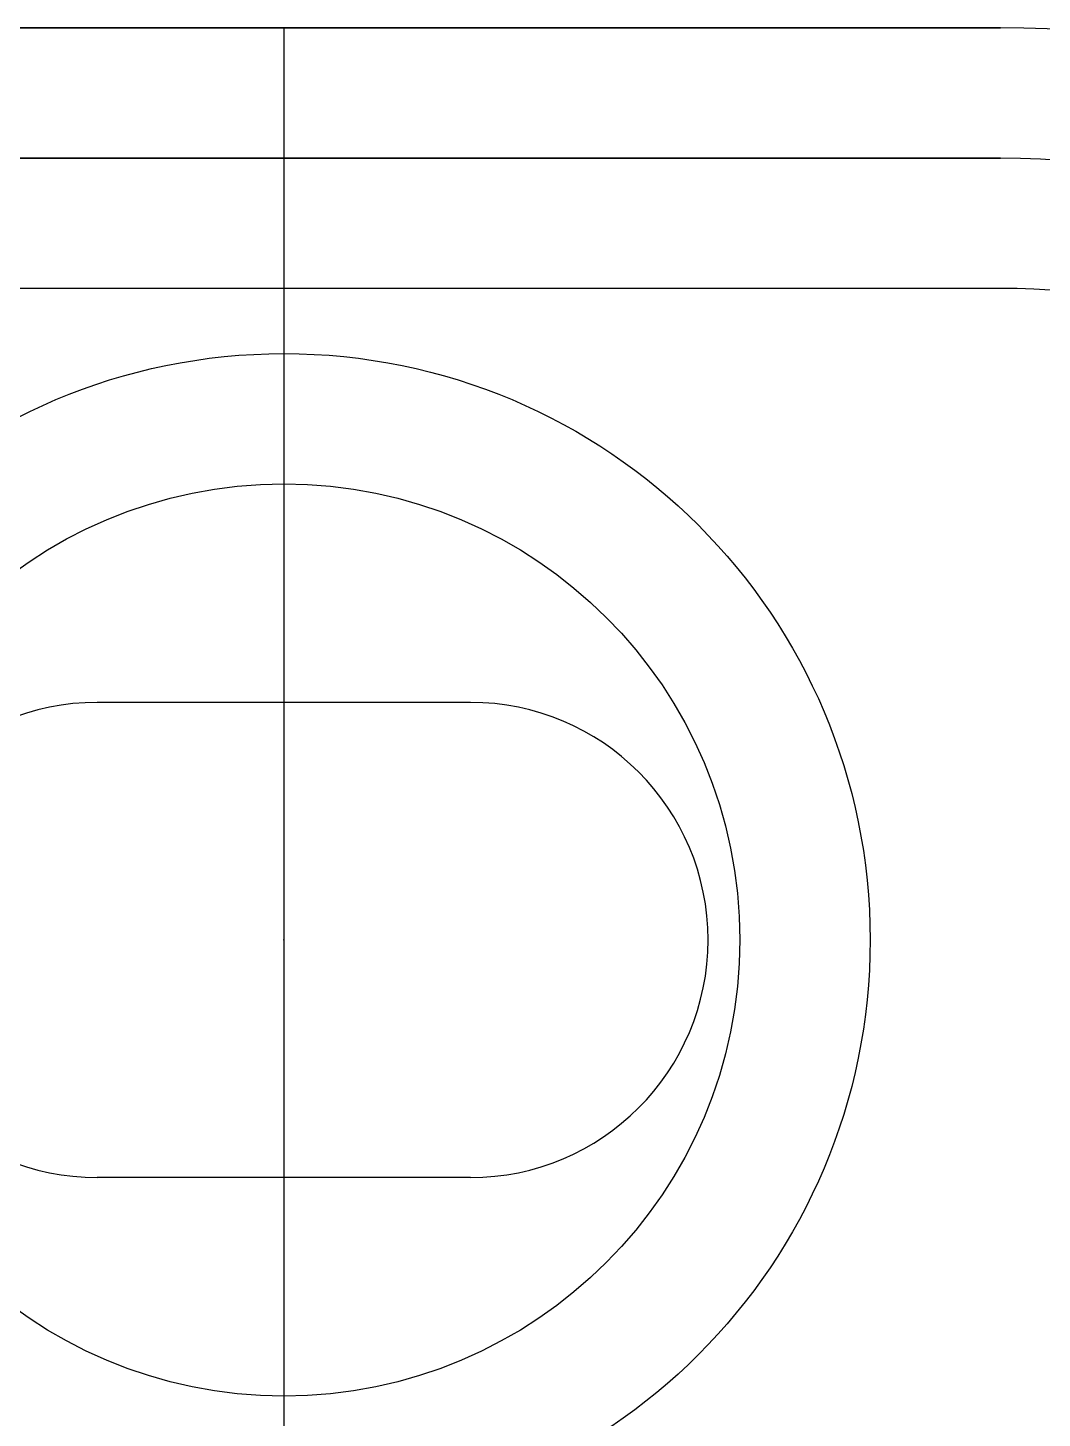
# Model space of a CAD drawing. Header units: centimetres. Extents: x -6 to 6.2, y -3.7 to 3.7.
# Drawn here: x -0.197 to 0.582, y -0.367 to 0.7 of the extents above; entities that cross this region are included whole.
import ezdxf

# ---------------------------------------------------------------- set-up
doc = ezdxf.new("R2010")
doc.units = ezdxf.units.CM
doc.header["$MEASUREMENT"] = 0
for name, color, linetype in [('MT01_play_marcador v21_Sketch1', 7, 'Continuous'), ('MT01_play_marcador v21_Sketch10', 7, 'Continuous'), ('MT01_play_marcador v21_Sketch12', 7, 'Continuous'), ('MT01_play_marcador v21_Sketch2', 7, 'Continuous'), ('MT01_play_marcador v21_Sketch21', 7, 'Continuous'), ('MT01_play_marcador v21_Sketch23', 7, 'Continuous'), ('MT01_play_marcador v21_Sketch24', 7, 'Continuous'), ('MT01_play_marcador v21_Sketch25', 7, 'Continuous'), ('MT01_play_marcador v21_Sketch26', 7, 'Continuous'), ('MT01_play_marcador v21_Sketch27', 7, 'Continuous'), ('MT01_play_marcador v21_Sketch28', 7, 'Continuous'), ('MT01_play_marcador v21_Sketch29', 7, 'Continuous'), ('MT01_play_marcador v21_Sketch3', 7, 'Continuous'), ('MT01_play_marcador v21_Sketch30', 7, 'Continuous'), ('MT01_play_marcador v21_Sketch31', 7, 'Continuous'), ('MT01_play_marcador v21_Sketch32', 7, 'Continuous'), ('MT01_play_marcador v21_Sketch34', 7, 'Continuous'), ('MT01_play_marcador v21_Sketch4', 7, 'Continuous'), ('MT01_play_marcador v21_Sketch5', 7, 'Continuous'), ('MT01_play_marcador v21_Sketch6', 7, 'Continuous'), ('MT01_play_marcador v21_Sketch8', 7, 'Continuous'), ('MT01_play_marcador v21_Sketch9', 7, 'Continuous')]:
    doc.layers.add(name, color=color, linetype=linetype)

msp = doc.modelspace()

# ---------------------------------------------------------------- linework, layer by layer
at = {"layer": 'MT01_play_marcador v21_Sketch1'}
for p, q in [((0.55, 0.7), (-0.55, 0.7)), ((0.55, 0.6), (-0.55, 0.6)), ((0.55, 0.5), (-0.55, 0.5))]:
    msp.add_line(p, q, dxfattribs=at)
for radius in [0.7, 0.6, 0.5]:
    msp.add_arc((0.55, 0), radius, 270, 90, dxfattribs=at)
msp.add_point((0, 0), dxfattribs=at)
at = {"layer": 'MT01_play_marcador v21_Sketch10'}
msp.add_line((0.55, 0.7, 6.5), (-0.55, 0.7, 6.5), dxfattribs=at)
msp.add_arc((0.55, 0, 6.5), 0.7, 270, 90, dxfattribs=at)
msp.add_point((0, 0, 6.5), dxfattribs=at)
at = {"layer": 'MT01_play_marcador v21_Sketch12'}
msp.add_open_spline([(0, 0.7, 10.09), (0, 0.6731, 10.1187), (0, 0.619, 10.1738), (0, 0.537, 10.2494), (0, 0.426, 10.3358), (0, 0.2844, 10.4184), (0, 0.1396, 10.4733), (0, -0.0087, 10.4984), (0, -0.1605, 10.4925), (0, -0.3158, 10.4571), (0, -0.4742, 10.3944), (0, -0.6032, 10.3243), (0, -0.7011, 10.2612), (0, -0.7669, 10.2145), (0, -0.8, 10.19)], degree=5, dxfattribs=at)
msp.add_point((0, 0), dxfattribs=at)
at = {"layer": 'MT01_play_marcador v21_Sketch2'}
msp.add_line((0.55, 0.6, 6.5), (-0.55, 0.6, 6.5), dxfattribs=at)
msp.add_arc((0.55, 0, 6.5), 0.6, 270, 90, dxfattribs=at)
msp.add_point((0, 0, 6.5), dxfattribs=at)
at = {"layer": 'MT01_play_marcador v21_Sketch21'}
for p, q in [((-0.55, 0.6, 9.4), (0.55, 0.6, 9.4)), ((-0.55, 0.6, 10.2285), (0.55, 0.6, 10.2285)), ((0.55, 0.6, 9.4), (0.55, 0.6, 10.2285))]:
    msp.add_line(p, q, dxfattribs=at)
msp.add_point((0, 0.6), dxfattribs=at)
at = {"layer": 'MT01_play_marcador v21_Sketch23'}
msp.add_line((0.55, 0.6, 9.4), (-0.55, 0.6, 9.4), dxfattribs=at)
msp.add_arc((0.55, 0, 9.4), 0.6, 270, 90, dxfattribs=at)
msp.add_point((0, 0, 9.4), dxfattribs=at)
at = {"layer": 'MT01_play_marcador v21_Sketch24'}
msp.add_point((0, 0), dxfattribs=at)
at = {"layer": 'MT01_play_marcador v21_Sketch25'}
msp.add_point((0, 0), dxfattribs=at)
at = {"layer": 'MT01_play_marcador v21_Sketch26'}
for p, q in [((-0.55, 0.6, 10.2285), (0.55, 0.6, 10.2285)), ((-0.55, 0.6, 9.4), (0.55, 0.6, 9.4)), ((0.55, 0.6, 9.4), (0.55, 0.6, 10.2285))]:
    msp.add_line(p, q, dxfattribs=at)
for p in [(0, 0.6), (0, 0, 10.5993)]:
    msp.add_point(p, dxfattribs=at)
at = {"layer": 'MT01_play_marcador v21_Sketch27'}
msp.add_line((0.55, 0.6, 1.1), (-0.55, 0.6, 1.1), dxfattribs=at)
msp.add_arc((0.55, 0, 1.1), 0.6, 270, 90, dxfattribs=at)
msp.add_point((0, 0, 1.1), dxfattribs=at)
at = {"layer": 'MT01_play_marcador v21_Sketch28'}
for p, q in [((0.1433, 0.1823, 10.6), (-0.1433, 0.1823, 10.6)), ((0.1433, -0.1823, 10.6), (-0.1433, -0.1823, 10.6))]:
    msp.add_line(p, q, dxfattribs=at)
for centre, start, end in [((-0.1433, 0, 10.6), 90, 270), ((0.1433, 0, 10.6), 270, 90)]:
    msp.add_arc(centre, 0.1823, start, end, dxfattribs=at)
msp.add_point((0, 0, 8.5), dxfattribs=at)
at = {"layer": 'MT01_play_marcador v21_Sketch29'}
for p, q in [((0.55, 0.7, 6.5), (-0.55, 0.7, 6.5)), ((0.55, 0.7, 10.2327), (0.55, 0.7, 6.5))]:
    msp.add_line(p, q, dxfattribs=at)
for points in [[(0, 0.7, 10.2611), (-0.1837, 0.7, 10.2611), (-0.3673, 0.7, 10.2516), (-0.55, 0.7, 10.2327)], [(0.55, 0.7, 10.2327), (0.3673, 0.7, 10.2516), (0.1837, 0.7, 10.2611), (0, 0.7, 10.2611)]]:
    msp.add_open_spline(points, degree=3, dxfattribs=at)
msp.add_point((0, 0.7), dxfattribs=at)
at = {"layer": 'MT01_play_marcador v21_Sketch3'}
msp.add_circle((0, 0, 7.5), 0.35, dxfattribs=at)
msp.add_point((0, 0, 7.5), dxfattribs=at)
at = {"layer": 'MT01_play_marcador v21_Sketch30'}
msp.add_point((0, 0, 7.5), dxfattribs=at)
at = {"layer": 'MT01_play_marcador v21_Sketch31'}
for radius in [0.45, 0.35]:
    msp.add_circle((0, 0, 7.5), radius, dxfattribs=at)
msp.add_point((0, 0, 7.5), dxfattribs=at)
at = {"layer": 'MT01_play_marcador v21_Sketch32'}
msp.add_point((0, 0), dxfattribs=at)
at = {"layer": 'MT01_play_marcador v21_Sketch34'}
for p, q in [((-0.55, 0.7, 6.5), (0.55, 0.7, 6.5)), ((0.55, 0.7), (-0.55, 0.7)), ((-0.3943, 0.7, 0.5), (0.3621, 0.7, 0.5)), ((0.3621, 0.7, 6.0219), (-0.3943, 0.7, 6.0219)), ((0.3621, 0.7, 0.5488), (-0.3943, 0.7, 0.5488)), ((-0.3943, 0.7, 5.9731), (0.3621, 0.7, 5.9731)), ((0.1291, 0.7, 2.4972), (-0.2845, 0.7, 2.3044)), ((-0.1857, 0.7, 1.0185), (-0.2613, 0.7, 1.0185)), ((-0.2613, 0.7, 0.8733), (0.1596, 0.7, 0.8733)), ((-0.2418, 0.7, 5.0214), (0.2084, 0.7, 5.0214)), ((0.2084, 0.7, 5.7876), (-0.2406, 0.7, 5.7876)), ((0.2084, 0.7, 5.0678), (-0.2406, 0.7, 5.0678)), ((-0.2406, 0.7, 5.7413), (0.2084, 0.7, 5.7413)), ((-0.2308, 0.7, 5.7596), (-0.1649, 0.7, 5.4692)), ((0.1755, 0.7, 5.7888), (-0.2076, 0.7, 5.7888)), ((-0.2076, 0.7, 2.191), (0.1291, 0.7, 2.0311)), ((-0.1234, 0.7, 5.4985), (-0.1783, 0.7, 5.7413)), ((-0.1783, 0.7, 5.7413), (0.1474, 0.7, 5.7413)), ((-0.1417, 0.7, 5.4509), (0.1218, 0.7, 5.4509)), ((-0.1393, 0.7, 5.4741), (-0.1356, 0.7, 5.2203)), ((-0.1381, 0.7, 3.6721), (-0.0246, 0.7, 3.6721)), ((-0.0246, 0.7, 3.5623), (-0.1381, 0.7, 3.5623)), ((-0.0246, 0.7, 3.788), (-0.1381, 0.7, 3.788)), ((-0.1381, 0.7, 3.4464), (0.156, 0.7, 3.4464)), ((-0.1381, 0.7, 4.5798), (0.156, 0.7, 4.5798)), ((0.156, 0.7, 4.6957), (-0.1381, 0.7, 4.6957)), ((0.1023, 0.7, 5.4985), (-0.1234, 0.7, 5.4985)), ((0.2462, 0.7, 1.5004), (-0.1234, 0.7, 1.5004)), ((0.1608, 0.7, 1.9823), (-0.1234, 0.7, 1.9823)), ((-0.1234, 0.7, 1.354), (0.2462, 0.7, 1.354)), ((-0.121, 0.7, 5.1996), (0.0705, 0.7, 5.1227)), ((0.0852, 0.7, 5.4985), (-0.1149, 0.7, 5.4985)), ((-0.0893, 0.7, 5.2374), (-0.0929, 0.7, 5.4509)), ((-0.0929, 0.7, 5.4509), (0.0608, 0.7, 5.4509)), ((-0.0905, 0.7, 5.2118), (-0.0893, 0.7, 5.2142)), ((0.0559, 0.7, 5.1788), (-0.0893, 0.7, 5.2374)), ((-0.038, 0.7, 2.8717), (-0.0258, 0.7, 2.8388)), ((-0.0356, 0.7, 2.2642), (0.1913, 0.7, 2.3642)), ((0.1913, 0.7, 2.1641), (-0.0356, 0.7, 2.2642)), ((0.0608, 0.7, 5.4509), (0.0559, 0.7, 5.1788)), ((0.073, 0.7, 2.9181), (0.0571, 0.7, 2.9608)), ((0.1474, 0.7, 5.7413), (0.1023, 0.7, 5.4985)), ((0.1035, 0.7, 5.1447), (0.1084, 0.7, 5.4741)), ((0.156, 0.7, 3.5623), (0.134, 0.7, 3.5623)), ((0.134, 0.7, 3.5623), (0.134, 0.7, 3.5635)), ((0.145, 0.7, 5.4704), (0.1987, 0.7, 5.7608)), ((0.2914, 0.7, 5.6583), (0.2914, 0.7, 5.1508)), ((0.3377, 0.7, 5.1508), (0.3377, 0.7, 5.6583)), ((0.4512, 0.7, 5.884), (0.4512, 0.7, 0.6379)), ((0.5, 0.7, 0.6379), (0.5, 0.7, 5.884)), ((0.55, 0.7, 6.5), (0.55, 0.7))]:
    msp.add_line(p, q, dxfattribs=at)
for points in [[(-0.1954, 0.7, 2.9474), (-0.2015, 0.7, 2.9279), (-0.204, 0.7, 2.9059), (-0.204, 0.7, 2.8852)], [(-0.1808, 0.7, 1.171), (-0.1918, 0.7, 1.1454), (-0.1979, 0.7, 1.1173), (-0.1979, 0.7, 1.0881)], [(-0.1979, 0.7, 1.0881), (-0.1979, 0.7, 1.0746), (-0.1966, 0.7, 1.0624), (-0.1942, 0.7, 1.0502)], [(-0.1905, 0.7, 1.4553), (-0.1942, 0.7, 1.4467), (-0.1966, 0.7, 1.437), (-0.1966, 0.7, 1.4272)], [(-0.1905, 0.7, 1.9372), (-0.1942, 0.7, 1.9287), (-0.1966, 0.7, 1.9189), (-0.1966, 0.7, 1.9091)], [(-0.1966, 0.7, 1.4272), (-0.1966, 0.7, 1.4175), (-0.1942, 0.7, 1.4077), (-0.1905, 0.7, 1.3992)], [(-0.1966, 0.7, 1.9091), (-0.1966, 0.7, 1.8982), (-0.1942, 0.7, 1.8872), (-0.1881, 0.7, 1.8774)], [(-0.1905, 0.7, 1.8152), (-0.1954, 0.7, 1.8018), (-0.1966, 0.7, 1.7859), (-0.1966, 0.7, 1.7676)], [(-0.1966, 0.7, 1.7676), (-0.1966, 0.7, 1.7383), (-0.1905, 0.7, 1.7103), (-0.1796, 0.7, 1.6847)], [(-0.1966, 0.7, 2.8315), (-0.1918, 0.7, 2.8132), (-0.1857, 0.7, 2.7973), (-0.1771, 0.7, 2.7839)], [(-0.1832, 0.7, 4.4322), (-0.1918, 0.7, 4.4114), (-0.1966, 0.7, 4.3895), (-0.1966, 0.7, 4.3651)], [(-0.1966, 0.7, 4.3651), (-0.1966, 0.7, 4.3419), (-0.1918, 0.7, 4.3187), (-0.1832, 0.7, 4.298)], [(-0.1966, 0.7, 3.9954), (-0.1966, 0.7, 3.9722), (-0.1918, 0.7, 3.949), (-0.1832, 0.7, 3.9283)], [(-0.1832, 0.7, 4.0625), (-0.1918, 0.7, 4.0418), (-0.1966, 0.7, 4.0198), (-0.1966, 0.7, 3.9954)], [(-0.1698, 0.7, 3.0011), (-0.1808, 0.7, 2.9852), (-0.1893, 0.7, 2.9681), (-0.1954, 0.7, 2.9474)], [(-0.1954, 0.7, 3.2548), (-0.1954, 0.7, 3.2304), (-0.1905, 0.7, 3.2085), (-0.182, 0.7, 3.1865)], [(-0.182, 0.7, 3.328), (-0.1905, 0.7, 3.3061), (-0.1954, 0.7, 3.2817), (-0.1954, 0.7, 3.2548)], [(-0.1905, 0.7, 3.7526), (-0.1942, 0.7, 3.7453), (-0.1954, 0.7, 3.738), (-0.1954, 0.7, 3.7306)], [(-0.1954, 0.7, 3.7306), (-0.1954, 0.7, 3.7221), (-0.1942, 0.7, 3.7148), (-0.1905, 0.7, 3.7075)], [(-0.1954, 0.7, 3.5037), (-0.1954, 0.7, 3.4952), (-0.1942, 0.7, 3.4879), (-0.1905, 0.7, 3.4818)], [(-0.1905, 0.7, 3.5269), (-0.1942, 0.7, 3.5196), (-0.1954, 0.7, 3.5123), (-0.1954, 0.7, 3.5037)], [(-0.1954, 0.7, 4.6371), (-0.1954, 0.7, 4.6286), (-0.1942, 0.7, 4.6213), (-0.1905, 0.7, 4.6152)], [(-0.1905, 0.7, 4.6603), (-0.1942, 0.7, 4.653), (-0.1954, 0.7, 4.6457), (-0.1954, 0.7, 4.6371)], [(-0.1942, 0.7, 1.0502), (-0.1918, 0.7, 1.038), (-0.1893, 0.7, 1.0283), (-0.1857, 0.7, 1.0185)], [(-0.1905, 0.7, 1.3992), (-0.1869, 0.7, 1.3906), (-0.1808, 0.7, 1.3833), (-0.1747, 0.7, 1.376)], [(-0.171, 0.7, 1.8542), (-0.1796, 0.7, 1.842), (-0.1857, 0.7, 1.8286), (-0.1905, 0.7, 1.8152)], [(-0.1747, 0.7, 1.9604), (-0.1808, 0.7, 1.9543), (-0.1869, 0.7, 1.9457), (-0.1905, 0.7, 1.9372)], [(-0.1747, 0.7, 1.4785), (-0.182, 0.7, 1.4711), (-0.1869, 0.7, 1.4638), (-0.1905, 0.7, 1.4553)], [(-0.1905, 0.7, 3.7075), (-0.1869, 0.7, 3.7001), (-0.1832, 0.7, 3.694), (-0.1783, 0.7, 3.6892)], [(-0.1783, 0.7, 3.5452), (-0.1832, 0.7, 3.5403), (-0.1881, 0.7, 3.5342), (-0.1905, 0.7, 3.5269)], [(-0.1905, 0.7, 3.4818), (-0.1869, 0.7, 3.4744), (-0.1832, 0.7, 3.4683), (-0.1783, 0.7, 3.4635)], [(-0.1783, 0.7, 3.7709), (-0.1832, 0.7, 3.766), (-0.1881, 0.7, 3.7599), (-0.1905, 0.7, 3.7526)], [(-0.1783, 0.7, 4.6786), (-0.1832, 0.7, 4.6737), (-0.1881, 0.7, 4.6676), (-0.1905, 0.7, 4.6603)], [(-0.1905, 0.7, 4.6152), (-0.1869, 0.7, 4.6078), (-0.1832, 0.7, 4.6017), (-0.1783, 0.7, 4.5969)], [(-0.1881, 0.7, 1.8774), (-0.1832, 0.7, 1.8677), (-0.1771, 0.7, 1.8603), (-0.171, 0.7, 1.8542)], [(-0.1832, 0.7, 4.298), (-0.1747, 0.7, 4.2772), (-0.1625, 0.7, 4.2589), (-0.1466, 0.7, 4.2431)], [(-0.1466, 0.7, 4.1174), (-0.1625, 0.7, 4.1015), (-0.1747, 0.7, 4.0832), (-0.1832, 0.7, 4.0625)], [(-0.1466, 0.7, 4.4871), (-0.1625, 0.7, 4.4712), (-0.1747, 0.7, 4.4529), (-0.1832, 0.7, 4.4322)], [(-0.1832, 0.7, 3.9283), (-0.1747, 0.7, 3.9075), (-0.1625, 0.7, 3.8892), (-0.1466, 0.7, 3.8734)], [(-0.182, 0.7, 3.1865), (-0.1735, 0.7, 3.1658), (-0.16, 0.7, 3.1462), (-0.1442, 0.7, 3.1304)], [(-0.143, 0.7, 3.3842), (-0.16, 0.7, 3.3683), (-0.1722, 0.7, 3.3488), (-0.182, 0.7, 3.328)], [(-0.1344, 0.7, 1.2393), (-0.1539, 0.7, 1.2198), (-0.1698, 0.7, 1.1966), (-0.1808, 0.7, 1.171)], [(-0.1796, 0.7, 1.6847), (-0.1686, 0.7, 1.659), (-0.1527, 0.7, 1.6358), (-0.1332, 0.7, 1.6163)], [(-0.16, 0.7, 3.7831), (-0.1661, 0.7, 3.7794), (-0.1735, 0.7, 3.7758), (-0.1783, 0.7, 3.7709)], [(-0.1783, 0.7, 3.4635), (-0.1735, 0.7, 3.4586), (-0.1674, 0.7, 3.4537), (-0.16, 0.7, 3.4513)], [(-0.16, 0.7, 3.5574), (-0.1661, 0.7, 3.5537), (-0.1735, 0.7, 3.5501), (-0.1783, 0.7, 3.5452)], [(-0.1783, 0.7, 3.6892), (-0.1735, 0.7, 3.6843), (-0.1674, 0.7, 3.6794), (-0.16, 0.7, 3.677)], [(-0.1783, 0.7, 4.5969), (-0.1735, 0.7, 4.592), (-0.1674, 0.7, 4.5871), (-0.16, 0.7, 4.5847)], [(-0.16, 0.7, 4.6908), (-0.1661, 0.7, 4.6871), (-0.1735, 0.7, 4.6835), (-0.1783, 0.7, 4.6786)], [(-0.1771, 0.7, 2.7839), (-0.1686, 0.7, 2.7693), (-0.1576, 0.7, 2.7583), (-0.1442, 0.7, 2.7497)], [(-0.1515, 0.7, 1.4943), (-0.16, 0.7, 1.4907), (-0.1674, 0.7, 1.4858), (-0.1747, 0.7, 1.4785)], [(-0.1515, 0.7, 1.9762), (-0.16, 0.7, 1.9726), (-0.1674, 0.7, 1.9665), (-0.1747, 0.7, 1.9604)], [(-0.1747, 0.7, 1.376), (-0.1686, 0.7, 1.3699), (-0.16, 0.7, 1.3638), (-0.1515, 0.7, 1.3601)], [(-0.1271, 0.7, 3.0377), (-0.1442, 0.7, 3.0279), (-0.1588, 0.7, 3.0157), (-0.1698, 0.7, 3.0011)], [(-0.1649, 0.7, 5.4692), (-0.1625, 0.7, 5.4582), (-0.1527, 0.7, 5.4509), (-0.1417, 0.7, 5.4509)], [(-0.1381, 0.7, 3.788), (-0.1466, 0.7, 3.788), (-0.1539, 0.7, 3.7868), (-0.16, 0.7, 3.7831)], [(-0.1381, 0.7, 3.5623), (-0.1466, 0.7, 3.5623), (-0.1539, 0.7, 3.5611), (-0.16, 0.7, 3.5574)], [(-0.16, 0.7, 3.4513), (-0.1527, 0.7, 3.4488), (-0.1454, 0.7, 3.4464), (-0.1381, 0.7, 3.4464)], [(-0.16, 0.7, 3.677), (-0.1527, 0.7, 3.6733), (-0.1454, 0.7, 3.6721), (-0.1381, 0.7, 3.6721)], [(-0.1381, 0.7, 4.6957), (-0.1466, 0.7, 4.6957), (-0.1539, 0.7, 4.6945), (-0.16, 0.7, 4.6908)], [(-0.16, 0.7, 4.5847), (-0.1527, 0.7, 4.5822), (-0.1454, 0.7, 4.5798), (-0.1381, 0.7, 4.5798)], [(-0.1234, 0.7, 1.5004), (-0.1332, 0.7, 1.5004), (-0.143, 0.7, 1.498), (-0.1515, 0.7, 1.4943)], [(-0.1234, 0.7, 1.9823), (-0.1332, 0.7, 1.9823), (-0.143, 0.7, 1.9799), (-0.1515, 0.7, 1.9762)], [(-0.1515, 0.7, 1.3601), (-0.143, 0.7, 1.3565), (-0.1332, 0.7, 1.354), (-0.1234, 0.7, 1.354)], [(-0.1466, 0.7, 4.2431), (-0.1308, 0.7, 4.2272), (-0.1125, 0.7, 4.215), (-0.0917, 0.7, 4.2065)], [(-0.0917, 0.7, 4.5237), (-0.1125, 0.7, 4.5151), (-0.1308, 0.7, 4.5029), (-0.1466, 0.7, 4.4871)], [(-0.1466, 0.7, 3.8734), (-0.1308, 0.7, 3.8575), (-0.1125, 0.7, 3.8453), (-0.0917, 0.7, 3.8368)], [(-0.0917, 0.7, 4.154), (-0.1125, 0.7, 4.1455), (-0.1308, 0.7, 4.1333), (-0.1466, 0.7, 4.1174)], [(-0.1442, 0.7, 2.7497), (-0.1308, 0.7, 2.7412), (-0.1161, 0.7, 2.7363), (-0.099, 0.7, 2.7363)], [(-0.1442, 0.7, 3.1304), (-0.1283, 0.7, 3.1145), (-0.11, 0.7, 3.1023), (-0.0881, 0.7, 3.0926)], [(-0.1039, 0.7, 3.4012), (-0.1186, 0.7, 3.4012), (-0.132, 0.7, 3.3951), (-0.143, 0.7, 3.3842)], [(-0.132, 0.7, 5.4912), (-0.1369, 0.7, 5.4863), (-0.1393, 0.7, 5.4802), (-0.1393, 0.7, 5.4741)], [(-0.1356, 0.7, 5.2203), (-0.1356, 0.7, 5.2105), (-0.1295, 0.7, 5.202), (-0.121, 0.7, 5.1996)], [(-0.132, 0.7, 5.2301), (-0.1344, 0.7, 5.2288), (-0.1344, 0.7, 5.2252), (-0.1344, 0.7, 5.2215)], [(-0.0661, 0.7, 1.2857), (-0.0917, 0.7, 1.2747), (-0.1149, 0.7, 1.2589), (-0.1344, 0.7, 1.2393)], [(-0.1344, 0.7, 5.2215), (-0.1344, 0.7, 5.213), (-0.1295, 0.7, 5.2032), (-0.121, 0.7, 5.1996)], [(-0.1332, 0.7, 1.6163), (-0.1137, 0.7, 1.5968), (-0.0905, 0.7, 1.5809), (-0.0649, 0.7, 1.57)], [(-0.0368, 0.7, 5.3155), (-0.0783, 0.7, 5.3118), (-0.1112, 0.7, 5.2813), (-0.132, 0.7, 5.2301)], [(-0.1149, 0.7, 5.4985), (-0.121, 0.7, 5.4985), (-0.1271, 0.7, 5.496), (-0.132, 0.7, 5.4912)], [(-0.0649, 0.7, 3.0511), (-0.0881, 0.7, 3.0523), (-0.11, 0.7, 3.0474), (-0.1271, 0.7, 3.0377)], [(-0.121, 0.7, 5.1996), (-0.1088, 0.7, 5.1947), (-0.0954, 0.7, 5.1996), (-0.0905, 0.7, 5.2118)], [(-0.0783, 0.7, 3.3951), (-0.0856, 0.7, 3.3988), (-0.0942, 0.7, 3.4012), (-0.1039, 0.7, 3.4012)], [(-0.099, 0.7, 2.7363), (-0.0881, 0.7, 2.7363), (-0.0783, 0.7, 2.7375), (-0.0698, 0.7, 2.7412)], [(-0.0917, 0.7, 4.2065), (-0.071, 0.7, 4.1979), (-0.049, 0.7, 4.193), (-0.0246, 0.7, 4.193)], [(-0.0917, 0.7, 3.8368), (-0.071, 0.7, 3.8282), (-0.049, 0.7, 3.8234), (-0.0246, 0.7, 3.8234)], [(-0.0246, 0.7, 4.1674), (-0.049, 0.7, 4.1674), (-0.071, 0.7, 4.1638), (-0.0917, 0.7, 4.154)], [(-0.0246, 0.7, 4.5371), (-0.049, 0.7, 4.5371), (-0.071, 0.7, 4.5334), (-0.0917, 0.7, 4.5237)], [(-0.0893, 0.7, 5.2142), (-0.082, 0.7, 5.2337), (-0.0637, 0.7, 5.2667), (-0.0332, 0.7, 5.2703)], [(-0.0881, 0.7, 3.0926), (-0.0661, 0.7, 3.0828), (-0.0441, 0.7, 3.0791), (-0.0197, 0.7, 3.0791)], [(-0.082, 0.7, 2.8925), (-0.082, 0.7, 2.8974), (-0.0807, 0.7, 2.901), (-0.0783, 0.7, 2.9047)], [(-0.0807, 0.7, 2.8791), (-0.082, 0.7, 2.8827), (-0.082, 0.7, 2.8864), (-0.082, 0.7, 2.8925)], [(-0.0771, 0.7, 3.2317), (-0.0807, 0.7, 3.239), (-0.082, 0.7, 3.2463), (-0.082, 0.7, 3.2548)], [(-0.082, 0.7, 3.2548), (-0.082, 0.7, 3.2646), (-0.0795, 0.7, 3.2731), (-0.0759, 0.7, 3.2792)], [(-0.0759, 0.7, 2.8681), (-0.0783, 0.7, 2.8717), (-0.0795, 0.7, 2.8754), (-0.0807, 0.7, 2.8791)], [(-0.0637, 0.7, 3.9576), (-0.0746, 0.7, 3.9685), (-0.0795, 0.7, 3.9807), (-0.0795, 0.7, 3.9966)], [(-0.0795, 0.7, 3.9966), (-0.0795, 0.7, 4.0125), (-0.0746, 0.7, 4.0247), (-0.0637, 0.7, 4.0357)], [(-0.0795, 0.7, 4.3663), (-0.0795, 0.7, 4.3821), (-0.0746, 0.7, 4.3943), (-0.0637, 0.7, 4.4053)], [(-0.0637, 0.7, 4.3272), (-0.0746, 0.7, 4.3382), (-0.0795, 0.7, 4.3504), (-0.0795, 0.7, 4.3663)], [(-0.0783, 0.7, 2.9047), (-0.0759, 0.7, 2.9083), (-0.0722, 0.7, 2.9096), (-0.0673, 0.7, 2.9096)], [(-0.0588, 0.7, 3.3793), (-0.0637, 0.7, 3.3854), (-0.071, 0.7, 3.3915), (-0.0783, 0.7, 3.3951)], [(-0.0649, 0.7, 3.2134), (-0.0698, 0.7, 3.2182), (-0.0746, 0.7, 3.2243), (-0.0771, 0.7, 3.2317)], [(-0.0673, 0.7, 2.8571), (-0.071, 0.7, 2.8608), (-0.0734, 0.7, 2.8644), (-0.0759, 0.7, 2.8681)], [(-0.0759, 0.7, 3.2792), (-0.0722, 0.7, 3.2853), (-0.0673, 0.7, 3.2914), (-0.0624, 0.7, 3.2963)], [(-0.0698, 0.7, 2.7412), (-0.0612, 0.7, 2.7449), (-0.0551, 0.7, 2.7485), (-0.0502, 0.7, 2.7546)], [(-0.0539, 0.7, 2.8425), (-0.0588, 0.7, 2.8486), (-0.0637, 0.7, 2.8522), (-0.0673, 0.7, 2.8571)], [(-0.0673, 0.7, 2.9096), (-0.0637, 0.7, 2.9096), (-0.06, 0.7, 2.9083), (-0.0576, 0.7, 2.9059)], [(0.0181, 0.7, 1.3028), (-0.0112, 0.7, 1.3028), (-0.0393, 0.7, 1.2967), (-0.0661, 0.7, 1.2857)], [(-0.0649, 0.7, 1.57), (-0.0393, 0.7, 1.559), (-0.0112, 0.7, 1.5529), (0.0193, 0.7, 1.5529)], [(-0.0466, 0.7, 3.2012), (-0.0539, 0.7, 3.2048), (-0.06, 0.7, 3.2085), (-0.0649, 0.7, 3.2134)], [(-0.0197, 0.7, 3.045), (-0.0332, 0.7, 3.0499), (-0.0478, 0.7, 3.0511), (-0.0649, 0.7, 3.0511)], [(-0.0637, 0.7, 4.0357), (-0.0527, 0.7, 4.0466), (-0.0405, 0.7, 4.0515), (-0.0246, 0.7, 4.0515)], [(-0.0246, 0.7, 3.9417), (-0.0405, 0.7, 3.9417), (-0.0527, 0.7, 3.9466), (-0.0637, 0.7, 3.9576)], [(-0.0637, 0.7, 4.4053), (-0.0527, 0.7, 4.4163), (-0.0405, 0.7, 4.4212), (-0.0246, 0.7, 4.4212)], [(-0.0246, 0.7, 4.3114), (-0.0405, 0.7, 4.3114), (-0.0527, 0.7, 4.3163), (-0.0637, 0.7, 4.3272)], [(-0.0624, 0.7, 3.2963), (-0.0576, 0.7, 3.3012), (-0.0539, 0.7, 3.3073), (-0.049, 0.7, 3.3134)], [(-0.0466, 0.7, 3.3585), (-0.049, 0.7, 3.3659), (-0.0539, 0.7, 3.3732), (-0.0588, 0.7, 3.3793)], [(-0.0576, 0.7, 2.9059), (-0.0551, 0.7, 2.9035), (-0.0527, 0.7, 2.901), (-0.0502, 0.7, 2.8974)], [(-0.0405, 0.7, 2.8205), (-0.0441, 0.7, 2.829), (-0.0478, 0.7, 2.8364), (-0.0539, 0.7, 2.8425)], [(-0.0502, 0.7, 1.0881), (-0.0502, 0.7, 1.1076), (-0.0441, 0.7, 1.1234), (-0.0307, 0.7, 1.1369)], [(-0.0307, 0.7, 1.0393), (-0.0441, 0.7, 1.0527), (-0.0502, 0.7, 1.0685), (-0.0502, 0.7, 1.0881)], [(-0.0502, 0.7, 1.7676), (-0.0502, 0.7, 1.7871), (-0.0441, 0.7, 1.803), (-0.0307, 0.7, 1.8164)], [(-0.0307, 0.7, 1.7188), (-0.0441, 0.7, 1.7322), (-0.0502, 0.7, 1.7481), (-0.0502, 0.7, 1.7676)], [(-0.0502, 0.7, 2.7546), (-0.0454, 0.7, 2.7595), (-0.0417, 0.7, 2.7668), (-0.0393, 0.7, 2.7729)], [(-0.0502, 0.7, 2.8974), (-0.0478, 0.7, 2.8937), (-0.0466, 0.7, 2.89), (-0.0441, 0.7, 2.8852)], [(-0.049, 0.7, 3.3134), (-0.0454, 0.7, 3.3195), (-0.0429, 0.7, 3.328), (-0.0429, 0.7, 3.3378)], [(-0.0429, 0.7, 3.3378), (-0.0429, 0.7, 3.3439), (-0.0441, 0.7, 3.3512), (-0.0466, 0.7, 3.3585)], [(-0.0234, 0.7, 3.1963), (-0.0319, 0.7, 3.1963), (-0.0393, 0.7, 3.1975), (-0.0466, 0.7, 3.2012)], [(-0.0441, 0.7, 2.8852), (-0.0417, 0.7, 2.8803), (-0.0405, 0.7, 2.8766), (-0.038, 0.7, 2.8717)], [(-0.0356, 0.7, 2.7949), (-0.0356, 0.7, 2.8034), (-0.0368, 0.7, 2.812), (-0.0405, 0.7, 2.8205)], [(-0.0393, 0.7, 2.7729), (-0.0368, 0.7, 2.7802), (-0.0356, 0.7, 2.7876), (-0.0356, 0.7, 2.7949)], [(0.0486, 0.7, 5.2874), (0.0242, 0.7, 5.3081), (-0.0063, 0.7, 5.3191), (-0.0368, 0.7, 5.3155)], [(-0.0332, 0.7, 5.2703), (-0.0149, 0.7, 5.2715), (0.0022, 0.7, 5.2667), (0.0169, 0.7, 5.2532)], [(0.0181, 0.7, 1.6993), (-0.0014, 0.7, 1.6993), (-0.0173, 0.7, 1.7054), (-0.0307, 0.7, 1.7188)], [(-0.0307, 0.7, 1.1369), (-0.0173, 0.7, 1.1503), (-0.0014, 0.7, 1.1564), (0.0181, 0.7, 1.1564)], [(0.0181, 0.7, 1.0197), (-0.0002, 0.7, 1.0197), (-0.0173, 0.7, 1.0258), (-0.0307, 0.7, 1.0393)], [(-0.0307, 0.7, 1.8164), (-0.0173, 0.7, 1.8298), (-0.0014, 0.7, 1.8359), (0.0181, 0.7, 1.8359)], [(-0.0258, 0.7, 2.8388), (-0.0161, 0.7, 2.812), (-0.0014, 0.7, 2.7912), (0.0169, 0.7, 2.7754)], [(-0.0246, 0.7, 4.0515), (-0.0088, 0.7, 4.0515), (0.0034, 0.7, 4.0466), (0.0144, 0.7, 4.0357)], [(-0.0246, 0.7, 4.193), (-0.0014, 0.7, 4.193), (0.0205, 0.7, 4.1979), (0.0413, 0.7, 4.2065)], [(0.0413, 0.7, 3.7746), (0.0205, 0.7, 3.7831), (-0.0014, 0.7, 3.788), (-0.0246, 0.7, 3.788)], [(0.0144, 0.7, 3.5781), (0.0034, 0.7, 3.5672), (-0.0088, 0.7, 3.5623), (-0.0246, 0.7, 3.5623)], [(-0.0246, 0.7, 3.6721), (-0.0088, 0.7, 3.6721), (0.0034, 0.7, 3.6672), (0.0144, 0.7, 3.6562)], [(0.0413, 0.7, 4.154), (0.0205, 0.7, 4.1625), (-0.0014, 0.7, 4.1674), (-0.0246, 0.7, 4.1674)], [(0.0144, 0.7, 3.9576), (0.0034, 0.7, 3.9466), (-0.0088, 0.7, 3.9417), (-0.0246, 0.7, 3.9417)], [(-0.0246, 0.7, 3.8234), (-0.0014, 0.7, 3.8234), (0.0205, 0.7, 3.8282), (0.0413, 0.7, 3.8368)], [(0.0144, 0.7, 4.3272), (0.0034, 0.7, 4.3163), (-0.0088, 0.7, 4.3114), (-0.0246, 0.7, 4.3114)], [(-0.0246, 0.7, 4.4212), (-0.0088, 0.7, 4.4212), (0.0034, 0.7, 4.4163), (0.0144, 0.7, 4.4053)], [(0.0413, 0.7, 4.5237), (0.0205, 0.7, 4.5322), (-0.0014, 0.7, 4.5371), (-0.0246, 0.7, 4.5371)], [(-0.0014, 0.7, 3.2012), (-0.0088, 0.7, 3.1975), (-0.0161, 0.7, 3.1963), (-0.0234, 0.7, 3.1963)], [(-0.0197, 0.7, 3.0791), (0.0047, 0.7, 3.0791), (0.0266, 0.7, 3.084), (0.0474, 0.7, 3.0926)], [(0.0144, 0.7, 3.0267), (0.0047, 0.7, 3.034), (-0.0063, 0.7, 3.0401), (-0.0197, 0.7, 3.045)], [(-0.0051, 0.7, 3.3378), (-0.0051, 0.7, 3.3268), (-0.0027, 0.7, 3.3183), (0.001, 0.7, 3.3134)], [(0.001, 0.7, 3.3634), (-0.0027, 0.7, 3.3549), (-0.0051, 0.7, 3.3476), (-0.0051, 0.7, 3.3378)], [(0.0169, 0.7, 3.2134), (0.012, 0.7, 3.2085), (0.0059, 0.7, 3.2036), (-0.0014, 0.7, 3.2012)], [(0.0156, 0.7, 3.3842), (0.0095, 0.7, 3.3781), (0.0047, 0.7, 3.372), (0.001, 0.7, 3.3634)], [(0.001, 0.7, 3.3134), (0.0047, 0.7, 3.3085), (0.0095, 0.7, 3.3024), (0.0144, 0.7, 3.2963)], [(0.0144, 0.7, 3.2963), (0.0193, 0.7, 3.2902), (0.023, 0.7, 3.2853), (0.0278, 0.7, 3.2792)], [(0.0388, 0.7, 2.9986), (0.0315, 0.7, 3.0096), (0.023, 0.7, 3.0194), (0.0144, 0.7, 3.0267)], [(0.0303, 0.7, 3.9966), (0.0303, 0.7, 3.9807), (0.0254, 0.7, 3.9685), (0.0144, 0.7, 3.9576)], [(0.0144, 0.7, 3.6562), (0.0254, 0.7, 3.6452), (0.0303, 0.7, 3.633), (0.0303, 0.7, 3.6172)], [(0.0144, 0.7, 4.0357), (0.0254, 0.7, 4.0247), (0.0303, 0.7, 4.0125), (0.0303, 0.7, 3.9966)], [(0.0303, 0.7, 3.6172), (0.0303, 0.7, 3.6013), (0.0254, 0.7, 3.5891), (0.0144, 0.7, 3.5781)], [(0.0144, 0.7, 4.4053), (0.0254, 0.7, 4.3943), (0.0303, 0.7, 4.3821), (0.0303, 0.7, 4.3663)], [(0.0303, 0.7, 4.3663), (0.0303, 0.7, 4.3504), (0.0254, 0.7, 4.3382), (0.0144, 0.7, 4.3272)], [(0.0364, 0.7, 3.3976), (0.0291, 0.7, 3.3939), (0.0217, 0.7, 3.3903), (0.0156, 0.7, 3.3842)], [(0.0169, 0.7, 5.2532), (0.0413, 0.7, 5.2325), (0.0547, 0.7, 5.1935), (0.0559, 0.7, 5.1447)], [(0.0169, 0.7, 2.7754), (0.0352, 0.7, 2.7595), (0.0583, 0.7, 2.751), (0.0876, 0.7, 2.751)], [(0.0291, 0.7, 3.2317), (0.0254, 0.7, 3.2243), (0.0217, 0.7, 3.2182), (0.0169, 0.7, 3.2134)], [(0.101, 0.7, 1.2857), (0.0754, 0.7, 1.2967), (0.0474, 0.7, 1.3028), (0.0181, 0.7, 1.3028)], [(0.0181, 0.7, 1.1564), (0.0376, 0.7, 1.1564), (0.0535, 0.7, 1.1503), (0.0669, 0.7, 1.1369)], [(0.0181, 0.7, 1.8359), (0.0376, 0.7, 1.8359), (0.0535, 0.7, 1.8298), (0.0669, 0.7, 1.8164)], [(0.0669, 0.7, 1.0393), (0.0535, 0.7, 1.0258), (0.0376, 0.7, 1.0197), (0.0181, 0.7, 1.0197)], [(0.0669, 0.7, 1.7188), (0.0535, 0.7, 1.7054), (0.0376, 0.7, 1.6993), (0.0181, 0.7, 1.6993)], [(0.0193, 0.7, 1.5529), (0.0486, 0.7, 1.5529), (0.0766, 0.7, 1.559), (0.1023, 0.7, 1.57)], [(0.0278, 0.7, 3.2792), (0.0315, 0.7, 3.2731), (0.0339, 0.7, 3.2646), (0.0339, 0.7, 3.2548)], [(0.0339, 0.7, 3.2548), (0.0339, 0.7, 3.2463), (0.0327, 0.7, 3.239), (0.0291, 0.7, 3.2317)], [(0.0583, 0.7, 3.4025), (0.051, 0.7, 3.4025), (0.0437, 0.7, 3.4012), (0.0364, 0.7, 3.3976)], [(0.0571, 0.7, 2.9608), (0.0522, 0.7, 2.9742), (0.0461, 0.7, 2.9876), (0.0388, 0.7, 2.9986)], [(0.0962, 0.7, 4.1174), (0.0803, 0.7, 4.1333), (0.062, 0.7, 4.1455), (0.0413, 0.7, 4.154)], [(0.0413, 0.7, 4.2065), (0.062, 0.7, 4.215), (0.0803, 0.7, 4.2272), (0.0962, 0.7, 4.2431)], [(0.0962, 0.7, 3.738), (0.0803, 0.7, 3.7538), (0.062, 0.7, 3.766), (0.0413, 0.7, 3.7746)], [(0.0413, 0.7, 3.8368), (0.062, 0.7, 3.8453), (0.0803, 0.7, 3.8575), (0.0962, 0.7, 3.8734)], [(0.0962, 0.7, 4.4871), (0.0803, 0.7, 4.5029), (0.062, 0.7, 4.5151), (0.0413, 0.7, 4.5237)], [(0.0474, 0.7, 3.0926), (0.0681, 0.7, 3.1011), (0.0864, 0.7, 3.1145), (0.1023, 0.7, 3.1304)], [(0.1035, 0.7, 5.1447), (0.101, 0.7, 5.2252), (0.073, 0.7, 5.2667), (0.0486, 0.7, 5.2874)], [(0.0559, 0.7, 5.1447), (0.0559, 0.7, 5.1312), (0.0669, 0.7, 5.1215), (0.0803, 0.7, 5.1215)], [(0.0779, 0.7, 3.3988), (0.0718, 0.7, 3.4012), (0.0644, 0.7, 3.4025), (0.0583, 0.7, 3.4025)], [(0.0864, 0.7, 1.0881), (0.0864, 0.7, 1.0685), (0.0803, 0.7, 1.0527), (0.0669, 0.7, 1.0393)], [(0.0669, 0.7, 1.1369), (0.0803, 0.7, 1.1234), (0.0864, 0.7, 1.1076), (0.0864, 0.7, 1.0881)], [(0.0669, 0.7, 1.8164), (0.0803, 0.7, 1.803), (0.0864, 0.7, 1.7871), (0.0864, 0.7, 1.7676)], [(0.0864, 0.7, 1.7676), (0.0864, 0.7, 1.7481), (0.0803, 0.7, 1.7322), (0.0669, 0.7, 1.7188)], [(0.0705, 0.7, 5.1227), (0.0779, 0.7, 5.1203), (0.0852, 0.7, 5.1203), (0.0925, 0.7, 5.1251)], [(0.0852, 0.7, 2.8925), (0.0815, 0.7, 2.8998), (0.0766, 0.7, 2.9083), (0.073, 0.7, 2.9181)], [(0.0779, 0.7, 3.0011), (0.0754, 0.7, 2.9937), (0.0742, 0.7, 2.9864), (0.0742, 0.7, 2.9803)], [(0.0742, 0.7, 2.9803), (0.0742, 0.7, 2.9706), (0.0766, 0.7, 2.962), (0.0803, 0.7, 2.9547)], [(0.0876, 0.7, 3.0206), (0.0827, 0.7, 3.0145), (0.0791, 0.7, 3.0084), (0.0779, 0.7, 3.0011)], [(0.0962, 0.7, 3.3866), (0.0901, 0.7, 3.3927), (0.084, 0.7, 3.3964), (0.0779, 0.7, 3.3988)], [(0.0803, 0.7, 5.1215), (0.0925, 0.7, 5.1215), (0.1035, 0.7, 5.1325), (0.1035, 0.7, 5.1447)], [(0.0803, 0.7, 2.9547), (0.0827, 0.7, 2.951), (0.0852, 0.7, 2.9474), (0.0888, 0.7, 2.9425)], [(0.1023, 0.7, 5.4912), (0.0974, 0.7, 5.496), (0.0913, 0.7, 5.4985), (0.0852, 0.7, 5.4985)], [(0.0998, 0.7, 2.8815), (0.0949, 0.7, 2.8815), (0.0901, 0.7, 2.8852), (0.0852, 0.7, 2.8925)], [(0.1047, 0.7, 3.0352), (0.0974, 0.7, 3.0316), (0.0913, 0.7, 3.0267), (0.0876, 0.7, 3.0206)], [(0.0876, 0.7, 2.751), (0.1084, 0.7, 2.751), (0.1279, 0.7, 2.7546), (0.1438, 0.7, 2.7632)], [(0.0888, 0.7, 2.9425), (0.0925, 0.7, 2.9376), (0.0949, 0.7, 2.934), (0.0986, 0.7, 2.9291)], [(0.0925, 0.7, 5.1251), (0.0986, 0.7, 5.1288), (0.1023, 0.7, 5.1361), (0.1035, 0.7, 5.1447)], [(0.1352, 0.7, 3.3305), (0.1267, 0.7, 3.3524), (0.1132, 0.7, 3.3707), (0.0962, 0.7, 3.3866)], [(0.0962, 0.7, 4.2431), (0.112, 0.7, 4.2589), (0.1242, 0.7, 4.2772), (0.1328, 0.7, 4.298)], [(0.1328, 0.7, 3.6831), (0.1242, 0.7, 3.7038), (0.112, 0.7, 3.7221), (0.0962, 0.7, 3.738)], [(0.1328, 0.7, 4.0625), (0.1242, 0.7, 4.0832), (0.112, 0.7, 4.1015), (0.0962, 0.7, 4.1174)], [(0.0962, 0.7, 3.8734), (0.112, 0.7, 3.8892), (0.1242, 0.7, 3.9075), (0.1328, 0.7, 3.9283)], [(0.1328, 0.7, 4.4322), (0.1242, 0.7, 4.4529), (0.112, 0.7, 4.4712), (0.0962, 0.7, 4.4871)], [(0.0986, 0.7, 2.9291), (0.1023, 0.7, 2.9242), (0.1047, 0.7, 2.9205), (0.1071, 0.7, 2.9157)], [(0.1084, 0.7, 2.8876), (0.1059, 0.7, 2.8839), (0.1035, 0.7, 2.8815), (0.0998, 0.7, 2.8815)], [(0.1694, 0.7, 1.2393), (0.1499, 0.7, 1.2589), (0.1267, 0.7, 1.2747), (0.101, 0.7, 1.2857)], [(0.1084, 0.7, 5.4741), (0.1084, 0.7, 5.4802), (0.1059, 0.7, 5.4863), (0.1023, 0.7, 5.4912)], [(0.1023, 0.7, 1.57), (0.1279, 0.7, 1.5809), (0.1511, 0.7, 1.5968), (0.1706, 0.7, 1.6163)], [(0.1023, 0.7, 3.1304), (0.1181, 0.7, 3.1462), (0.1303, 0.7, 3.1645), (0.1401, 0.7, 3.1865)], [(0.1303, 0.7, 3.0413), (0.1206, 0.7, 3.0413), (0.1108, 0.7, 3.0389), (0.1047, 0.7, 3.0352)], [(0.1071, 0.7, 2.9157), (0.1096, 0.7, 2.9108), (0.1108, 0.7, 2.9059), (0.1108, 0.7, 2.8998)], [(0.1108, 0.7, 2.8998), (0.1108, 0.7, 2.8961), (0.1096, 0.7, 2.8925), (0.1084, 0.7, 2.8876)], [(0.1218, 0.7, 5.4509), (0.1328, 0.7, 5.4509), (0.1425, 0.7, 5.4594), (0.145, 0.7, 5.4704)], [(0.1291, 0.7, 2.0311), (0.1389, 0.7, 2.0275), (0.1486, 0.7, 2.025), (0.1596, 0.7, 2.025)], [(0.1596, 0.7, 2.5033), (0.1486, 0.7, 2.5033), (0.1389, 0.7, 2.5009), (0.1291, 0.7, 2.4972)], [(0.1657, 0.7, 3.0303), (0.1547, 0.7, 3.0377), (0.1425, 0.7, 3.0413), (0.1303, 0.7, 3.0413)], [(0.1462, 0.7, 3.6172), (0.1462, 0.7, 3.6404), (0.1413, 0.7, 3.6623), (0.1328, 0.7, 3.6831)], [(0.1328, 0.7, 3.9283), (0.1413, 0.7, 3.949), (0.1462, 0.7, 3.971), (0.1462, 0.7, 3.9954)], [(0.1462, 0.7, 3.9954), (0.1462, 0.7, 4.0186), (0.1413, 0.7, 4.0418), (0.1328, 0.7, 4.0625)], [(0.1462, 0.7, 4.3651), (0.1462, 0.7, 4.3882), (0.1413, 0.7, 4.4114), (0.1328, 0.7, 4.4322)], [(0.1328, 0.7, 4.298), (0.1413, 0.7, 4.3187), (0.1462, 0.7, 4.3407), (0.1462, 0.7, 4.3651)], [(0.134, 0.7, 3.5635), (0.1377, 0.7, 3.5696), (0.1401, 0.7, 3.5781), (0.1425, 0.7, 3.5879)], [(0.1535, 0.7, 3.2548), (0.1486, 0.7, 3.2853), (0.145, 0.7, 3.3097), (0.1352, 0.7, 3.3305)], [(0.1401, 0.7, 3.1865), (0.1486, 0.7, 3.2073), (0.1535, 0.7, 3.2304), (0.1535, 0.7, 3.2548)], [(0.1425, 0.7, 3.5879), (0.145, 0.7, 3.5977), (0.1462, 0.7, 3.6074), (0.1462, 0.7, 3.6172)], [(0.1438, 0.7, 2.7632), (0.1608, 0.7, 2.7705), (0.1743, 0.7, 2.7815), (0.1852, 0.7, 2.7949)], [(0.156, 0.7, 3.4464), (0.1645, 0.7, 3.4464), (0.1718, 0.7, 3.4476), (0.1779, 0.7, 3.4513)], [(0.1779, 0.7, 3.5574), (0.1706, 0.7, 3.5611), (0.1633, 0.7, 3.5623), (0.156, 0.7, 3.5623)], [(0.156, 0.7, 4.5798), (0.1645, 0.7, 4.5798), (0.1718, 0.7, 4.581), (0.1779, 0.7, 4.5847)], [(0.1779, 0.7, 4.6908), (0.1706, 0.7, 4.6945), (0.1633, 0.7, 4.6957), (0.156, 0.7, 4.6957)], [(0.1596, 0.7, 0.8733), (0.1694, 0.7, 0.8733), (0.1791, 0.7, 0.8758), (0.1877, 0.7, 0.8794)], [(0.1596, 0.7, 2.025), (0.1694, 0.7, 2.025), (0.1791, 0.7, 2.0275), (0.1889, 0.7, 2.0311)], [(0.1889, 0.7, 2.4972), (0.1791, 0.7, 2.5009), (0.1706, 0.7, 2.5033), (0.1596, 0.7, 2.5033)], [(0.1889, 0.7, 1.9762), (0.1804, 0.7, 1.9799), (0.1706, 0.7, 1.9823), (0.1608, 0.7, 1.9823)], [(0.1938, 0.7, 3.0011), (0.1865, 0.7, 3.0133), (0.1767, 0.7, 3.023), (0.1657, 0.7, 3.0303)], [(0.2157, 0.7, 1.171), (0.2048, 0.7, 1.1966), (0.1889, 0.7, 1.2198), (0.1694, 0.7, 1.2393)], [(0.1706, 0.7, 1.6163), (0.1901, 0.7, 1.6358), (0.206, 0.7, 1.659), (0.217, 0.7, 1.6847)], [(0.1938, 0.7, 5.7803), (0.1889, 0.7, 5.7852), (0.1828, 0.7, 5.7888), (0.1755, 0.7, 5.7888)], [(0.1962, 0.7, 3.5452), (0.1913, 0.7, 3.5501), (0.1852, 0.7, 3.555), (0.1779, 0.7, 3.5574)], [(0.1779, 0.7, 3.4513), (0.1852, 0.7, 3.4549), (0.1913, 0.7, 3.4586), (0.1962, 0.7, 3.4635)], [(0.1962, 0.7, 4.6786), (0.1913, 0.7, 4.6835), (0.1852, 0.7, 4.6884), (0.1779, 0.7, 4.6908)], [(0.1779, 0.7, 4.5847), (0.1852, 0.7, 4.5883), (0.1913, 0.7, 4.592), (0.1962, 0.7, 4.5969)], [(0.1852, 0.7, 2.7949), (0.1962, 0.7, 2.8083), (0.2048, 0.7, 2.8242), (0.2109, 0.7, 2.8425)], [(0.1877, 0.7, 0.8794), (0.1962, 0.7, 0.8831), (0.2035, 0.7, 0.888), (0.2109, 0.7, 0.8953)], [(0.2121, 0.7, 1.9604), (0.206, 0.7, 1.9665), (0.1974, 0.7, 1.9726), (0.1889, 0.7, 1.9762)], [(0.1889, 0.7, 2.0311), (0.1987, 0.7, 2.0348), (0.206, 0.7, 2.0409), (0.2121, 0.7, 2.047)], [(0.2121, 0.7, 2.4813), (0.206, 0.7, 2.4874), (0.1974, 0.7, 2.4935), (0.1889, 0.7, 2.4972)], [(0.1913, 0.7, 2.3642), (0.2048, 0.7, 2.3703), (0.2145, 0.7, 2.3788), (0.2231, 0.7, 2.391)], [(0.2231, 0.7, 2.1373), (0.2157, 0.7, 2.1495), (0.2048, 0.7, 2.158), (0.1913, 0.7, 2.1641)], [(0.1987, 0.7, 5.7608), (0.1999, 0.7, 5.7681), (0.1987, 0.7, 5.7742), (0.1938, 0.7, 5.7803)], [(0.2121, 0.7, 2.9571), (0.2072, 0.7, 2.9742), (0.2011, 0.7, 2.9889), (0.1938, 0.7, 3.0011)], [(0.1962, 0.7, 3.4635), (0.2011, 0.7, 3.4683), (0.206, 0.7, 3.4744), (0.2084, 0.7, 3.4818)], [(0.2084, 0.7, 3.5269), (0.2048, 0.7, 3.5342), (0.2011, 0.7, 3.5403), (0.1962, 0.7, 3.5452)], [(0.1962, 0.7, 4.5969), (0.2011, 0.7, 4.6017), (0.206, 0.7, 4.6078), (0.2084, 0.7, 4.6152)], [(0.2084, 0.7, 4.6603), (0.2048, 0.7, 4.6676), (0.2011, 0.7, 4.6737), (0.1962, 0.7, 4.6786)], [(0.2084, 0.7, 5.0214), (0.2804, 0.7, 5.0214), (0.3377, 0.7, 5.08), (0.3377, 0.7, 5.1508)], [(0.2084, 0.7, 5.7413), (0.2548, 0.7, 5.7413), (0.2914, 0.7, 5.7034), (0.2914, 0.7, 5.6583)], [(0.3377, 0.7, 5.6583), (0.3377, 0.7, 5.7303), (0.2792, 0.7, 5.7876), (0.2084, 0.7, 5.7876)], [(0.2914, 0.7, 5.1508), (0.2914, 0.7, 5.1044), (0.2536, 0.7, 5.0678), (0.2084, 0.7, 5.0678)], [(0.2084, 0.7, 1.8542), (0.2157, 0.7, 1.8603), (0.2218, 0.7, 1.8677), (0.2267, 0.7, 1.8774)], [(0.2267, 0.7, 1.8152), (0.2218, 0.7, 1.8298), (0.2157, 0.7, 1.842), (0.2084, 0.7, 1.8542)], [(0.2133, 0.7, 3.5037), (0.2133, 0.7, 3.5123), (0.2121, 0.7, 3.5196), (0.2084, 0.7, 3.5269)], [(0.2084, 0.7, 3.4818), (0.2121, 0.7, 3.4891), (0.2133, 0.7, 3.4964), (0.2133, 0.7, 3.5037)], [(0.2133, 0.7, 4.6371), (0.2133, 0.7, 4.6457), (0.2121, 0.7, 4.653), (0.2084, 0.7, 4.6603)], [(0.2084, 0.7, 4.6152), (0.2121, 0.7, 4.6225), (0.2133, 0.7, 4.6298), (0.2133, 0.7, 4.6371)], [(0.2109, 0.7, 0.8953), (0.217, 0.7, 0.9014), (0.2231, 0.7, 0.9099), (0.2267, 0.7, 0.9185)], [(0.2109, 0.7, 2.8425), (0.217, 0.7, 2.8608), (0.2194, 0.7, 2.8803), (0.2194, 0.7, 2.9022)], [(0.2121, 0.7, 0.9966), (0.2182, 0.7, 1.01), (0.2231, 0.7, 1.0234), (0.2267, 0.7, 1.038)], [(0.2267, 0.7, 0.9746), (0.2231, 0.7, 0.9831), (0.2182, 0.7, 0.9905), (0.2121, 0.7, 0.9966)], [(0.2279, 0.7, 1.9372), (0.2243, 0.7, 1.9457), (0.2182, 0.7, 1.9531), (0.2121, 0.7, 1.9604)], [(0.2121, 0.7, 2.047), (0.2182, 0.7, 2.0531), (0.2243, 0.7, 2.0616), (0.2279, 0.7, 2.0702)], [(0.2279, 0.7, 2.4582), (0.2243, 0.7, 2.4679), (0.2182, 0.7, 2.4752), (0.2121, 0.7, 2.4813)], [(0.2194, 0.7, 2.9022), (0.2194, 0.7, 2.9218), (0.217, 0.7, 2.9401), (0.2121, 0.7, 2.9571)], [(0.2328, 0.7, 1.0881), (0.2328, 0.7, 1.1173), (0.2267, 0.7, 1.1454), (0.2157, 0.7, 1.171)], [(0.217, 0.7, 1.6847), (0.2279, 0.7, 1.7103), (0.234, 0.7, 1.7383), (0.234, 0.7, 1.7676)], [(0.2231, 0.7, 2.391), (0.2304, 0.7, 2.4032), (0.234, 0.7, 2.4154), (0.234, 0.7, 2.4289)], [(0.234, 0.7, 2.0995), (0.234, 0.7, 2.1129), (0.2304, 0.7, 2.1263), (0.2231, 0.7, 2.1373)], [(0.2328, 0.7, 0.9465), (0.2328, 0.7, 0.9575), (0.2304, 0.7, 0.9661), (0.2267, 0.7, 0.9746)], [(0.2267, 0.7, 1.038), (0.2304, 0.7, 1.0527), (0.2328, 0.7, 1.0698), (0.2328, 0.7, 1.0881)], [(0.2267, 0.7, 0.9185), (0.2304, 0.7, 0.927), (0.2328, 0.7, 0.9368), (0.2328, 0.7, 0.9465)], [(0.234, 0.7, 1.7676), (0.234, 0.7, 1.7847), (0.2316, 0.7, 1.8006), (0.2267, 0.7, 1.8152)], [(0.2267, 0.7, 1.8774), (0.2316, 0.7, 1.8872), (0.234, 0.7, 1.8982), (0.234, 0.7, 1.9091)], [(0.2279, 0.7, 2.0702), (0.2316, 0.7, 2.0787), (0.234, 0.7, 2.0885), (0.234, 0.7, 2.0995)], [(0.234, 0.7, 1.9091), (0.234, 0.7, 1.9189), (0.2316, 0.7, 1.9287), (0.2279, 0.7, 1.9372)], [(0.234, 0.7, 2.4289), (0.234, 0.7, 2.4386), (0.2316, 0.7, 2.4484), (0.2279, 0.7, 2.4582)], [(0.2743, 0.7, 1.4943), (0.2658, 0.7, 1.498), (0.256, 0.7, 1.5004), (0.2462, 0.7, 1.5004)], [(0.2462, 0.7, 1.354), (0.256, 0.7, 1.354), (0.2658, 0.7, 1.3565), (0.2743, 0.7, 1.3601)], [(0.2975, 0.7, 1.4785), (0.2914, 0.7, 1.4846), (0.2828, 0.7, 1.4894), (0.2743, 0.7, 1.4943)], [(0.2743, 0.7, 1.3601), (0.2828, 0.7, 1.3638), (0.2902, 0.7, 1.3699), (0.2975, 0.7, 1.376)], [(0.3133, 0.7, 1.4553), (0.3097, 0.7, 1.4638), (0.3036, 0.7, 1.4724), (0.2975, 0.7, 1.4785)], [(0.2975, 0.7, 1.376), (0.3036, 0.7, 1.3821), (0.3097, 0.7, 1.3906), (0.3133, 0.7, 1.3992)], [(0.3194, 0.7, 1.4272), (0.3194, 0.7, 1.437), (0.317, 0.7, 1.4467), (0.3133, 0.7, 1.4553)], [(0.3133, 0.7, 1.3992), (0.317, 0.7, 1.4077), (0.3194, 0.7, 1.4175), (0.3194, 0.7, 1.4272)], [(0.3621, 0.7, 0.5), (0.4378, 0.7, 0.5), (0.5, 0.7, 0.5622), (0.5, 0.7, 0.6379)], [(0.3621, 0.7, 5.9731), (0.4109, 0.7, 5.9731), (0.4512, 0.7, 5.9328), (0.4512, 0.7, 5.884)], [(0.4512, 0.7, 0.6379), (0.4512, 0.7, 0.5891), (0.4109, 0.7, 0.5488), (0.3621, 0.7, 0.5488)], [(0.5, 0.7, 5.884), (0.5, 0.7, 5.9596), (0.4378, 0.7, 6.0219), (0.3621, 0.7, 6.0219)]]:
    msp.add_open_spline(points, degree=3, dxfattribs=at)
msp.add_point((0, 0.7), dxfattribs=at)
at = {"layer": 'MT01_play_marcador v21_Sketch4'}
msp.add_line((0.55, 0.5, 1), (-0.55, 0.5, 1), dxfattribs=at)
msp.add_arc((0.55, 0, 1), 0.5, 270, 90, dxfattribs=at)
msp.add_point((0, 0, 1), dxfattribs=at)
at = {"layer": 'MT01_play_marcador v21_Sketch5'}
msp.add_line((0.55, 0.6, 1), (-0.55, 0.6, 1), dxfattribs=at)
msp.add_arc((0.55, 0, 1), 0.6, 270, 90, dxfattribs=at)
msp.add_point((0, 0, 1), dxfattribs=at)
at = {"layer": 'MT01_play_marcador v21_Sketch6'}
msp.add_point((0, 0), dxfattribs=at)
at = {"layer": 'MT01_play_marcador v21_Sketch8'}
msp.add_point((0, 0), dxfattribs=at)
at = {"layer": 'MT01_play_marcador v21_Sketch9'}
msp.add_point((0, 0), dxfattribs=at)

doc.saveas('drawing.dxf')
